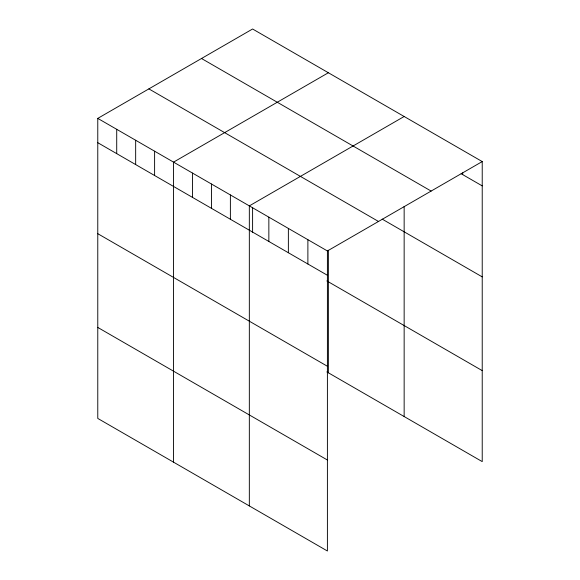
<?xml version="1.0" encoding="UTF-8"?>
<svg xmlns="http://www.w3.org/2000/svg" width="580" height="580" viewBox="0 0 580 580"><rect width="100%" height="100%" fill="white"/><g stroke="black" fill="none" stroke-linecap="round" stroke-linejoin="round"><path stroke-width="0.87" d="M97.774 118.385L327.403 250.959L327.403 551L97.774 418.426L97.774 118.385L252.597 29L482.226 161.573L482.226 461.615L326.859 371.918M328.374 72.746L173.55 162.132L173.55 462.173M404.151 116.5L249.335 205.886L249.335 505.927M327.403 250.959L482.226 161.573M461.143 173.725L482.226 185.89M201.506 58.5L431.136 191.074M382.176 219.117L482.226 276.885M148.864 88.885L378.493 221.466M97.774 142.702L327.403 275.275M326.859 280.93L482.226 370.627M97.774 233.689L327.403 366.263M97.774 327.439L327.403 460.012M462.702 172.826L462.702 174.624M404.151 206.436L404.151 416.541M328.374 250.255L328.374 372.788M307.886 239.692L307.886 264.009M288.369 228.418L288.369 252.742M268.852 217.152L268.852 241.469M252.597 207.408L252.597 232.645M230.383 194.945L230.383 219.262M211.439 184.005L211.439 208.329M192.495 173.072L192.495 197.388M154.606 151.199L154.606 175.515M135.662 140.258L135.662 164.575M116.718 129.318L116.718 153.642"/></g></svg>
